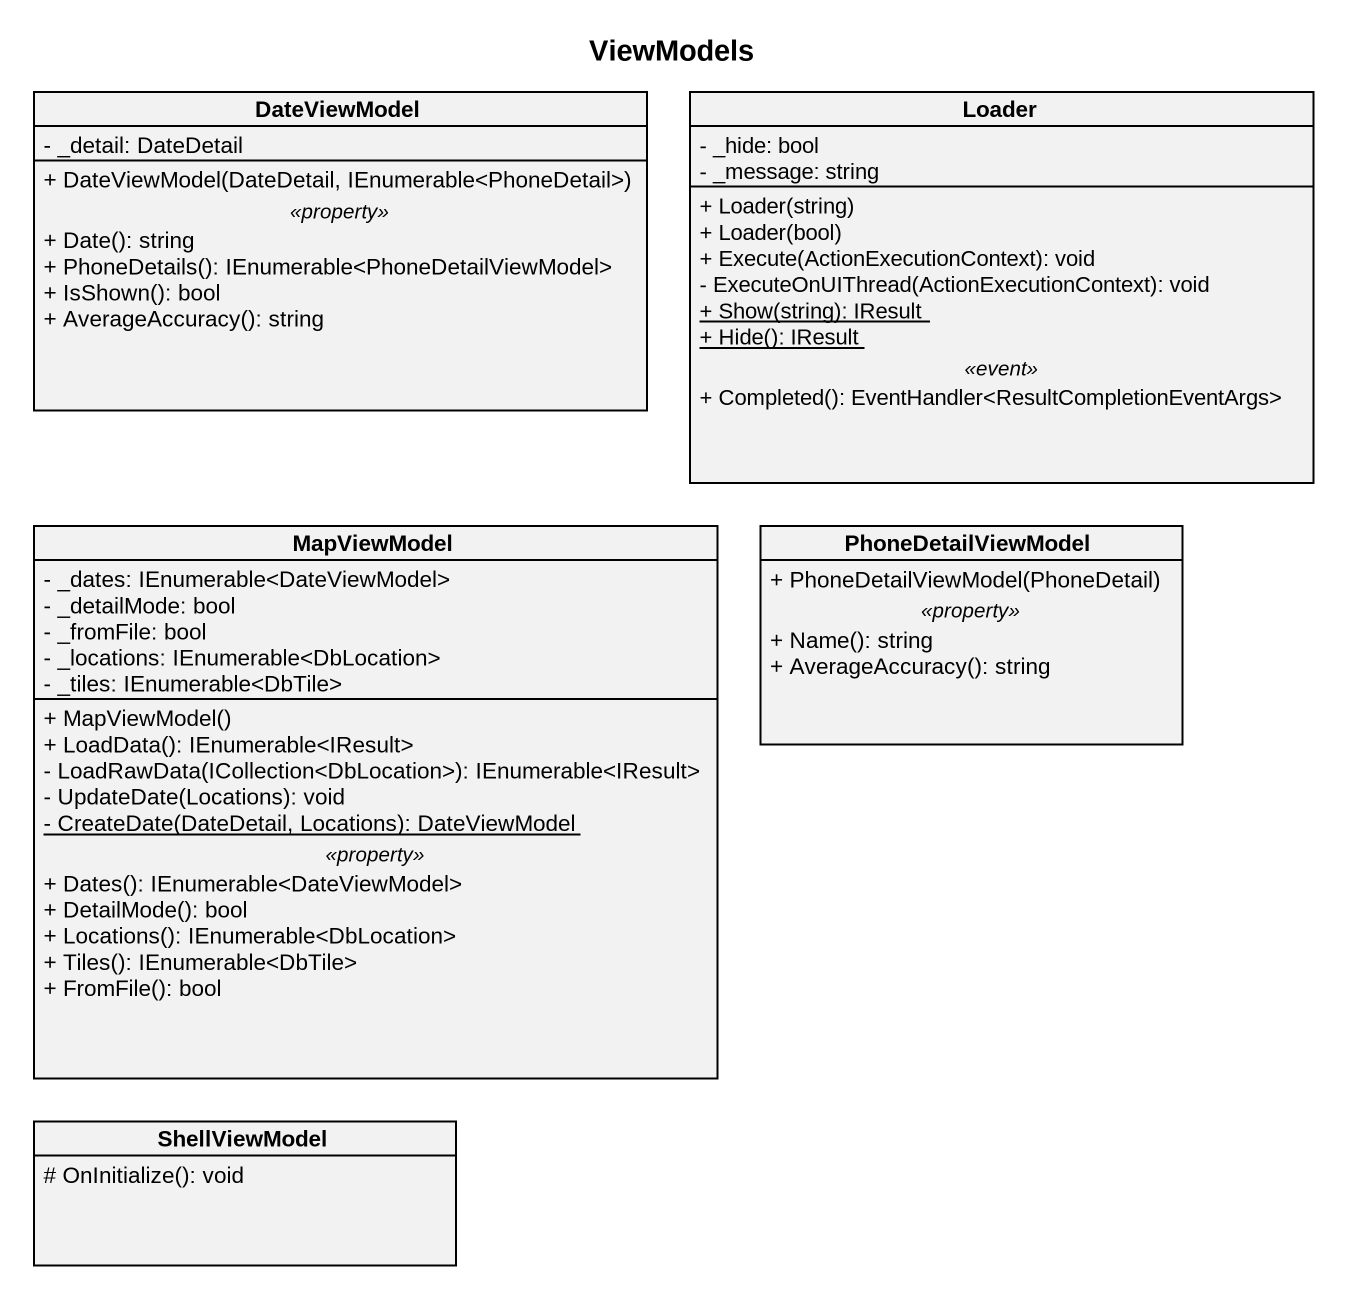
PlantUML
@startuml
title ViewModels
hide circle
hide empty members
skinparam classAttributeIconSize 0
class DateViewModel {
  - _detail: DateDetail
  --
  + DateViewModel(DateDetail, IEnumerable<PhoneDetail>)
  .. <<property>> ..
  + Date(): string
  + PhoneDetails(): IEnumerable<PhoneDetailViewModel>
  + IsShown(): bool
  + AverageAccuracy(): string
}
class Loader {
  - _hide: bool
  - _message: string
  --
  + Loader(string)
  + Loader(bool)
  + Execute(ActionExecutionContext): void
  - ExecuteOnUIThread(ActionExecutionContext): void
  {static} + Show(string): IResult
  {static} + Hide(): IResult
  .. <<event>> ..
  + Completed(): EventHandler<ResultCompletionEventArgs>
}
class MapViewModel {
  - _dates: IEnumerable<DateViewModel>
  - _detailMode: bool
  - _fromFile: bool
  - _locations: IEnumerable<DbLocation>
  - _tiles: IEnumerable<DbTile>
  --
  + MapViewModel()
  + LoadData(): IEnumerable<IResult>
  - LoadRawData(ICollection<DbLocation>): IEnumerable<IResult>
  - UpdateDate(Locations): void
  {static} - CreateDate(DateDetail, Locations): DateViewModel
  .. <<property>> ..
  + Dates(): IEnumerable<DateViewModel>
  + DetailMode(): bool
  + Locations(): IEnumerable<DbLocation>
  + Tiles(): IEnumerable<DbTile>
  + FromFile(): bool
}
class PhoneDetailViewModel {
  + PhoneDetailViewModel(PhoneDetail)
  .. <<property>> ..
  + Name(): string
  + AverageAccuracy(): string
}
class ShellViewModel {
  # OnInitialize(): void
}
@enduml
